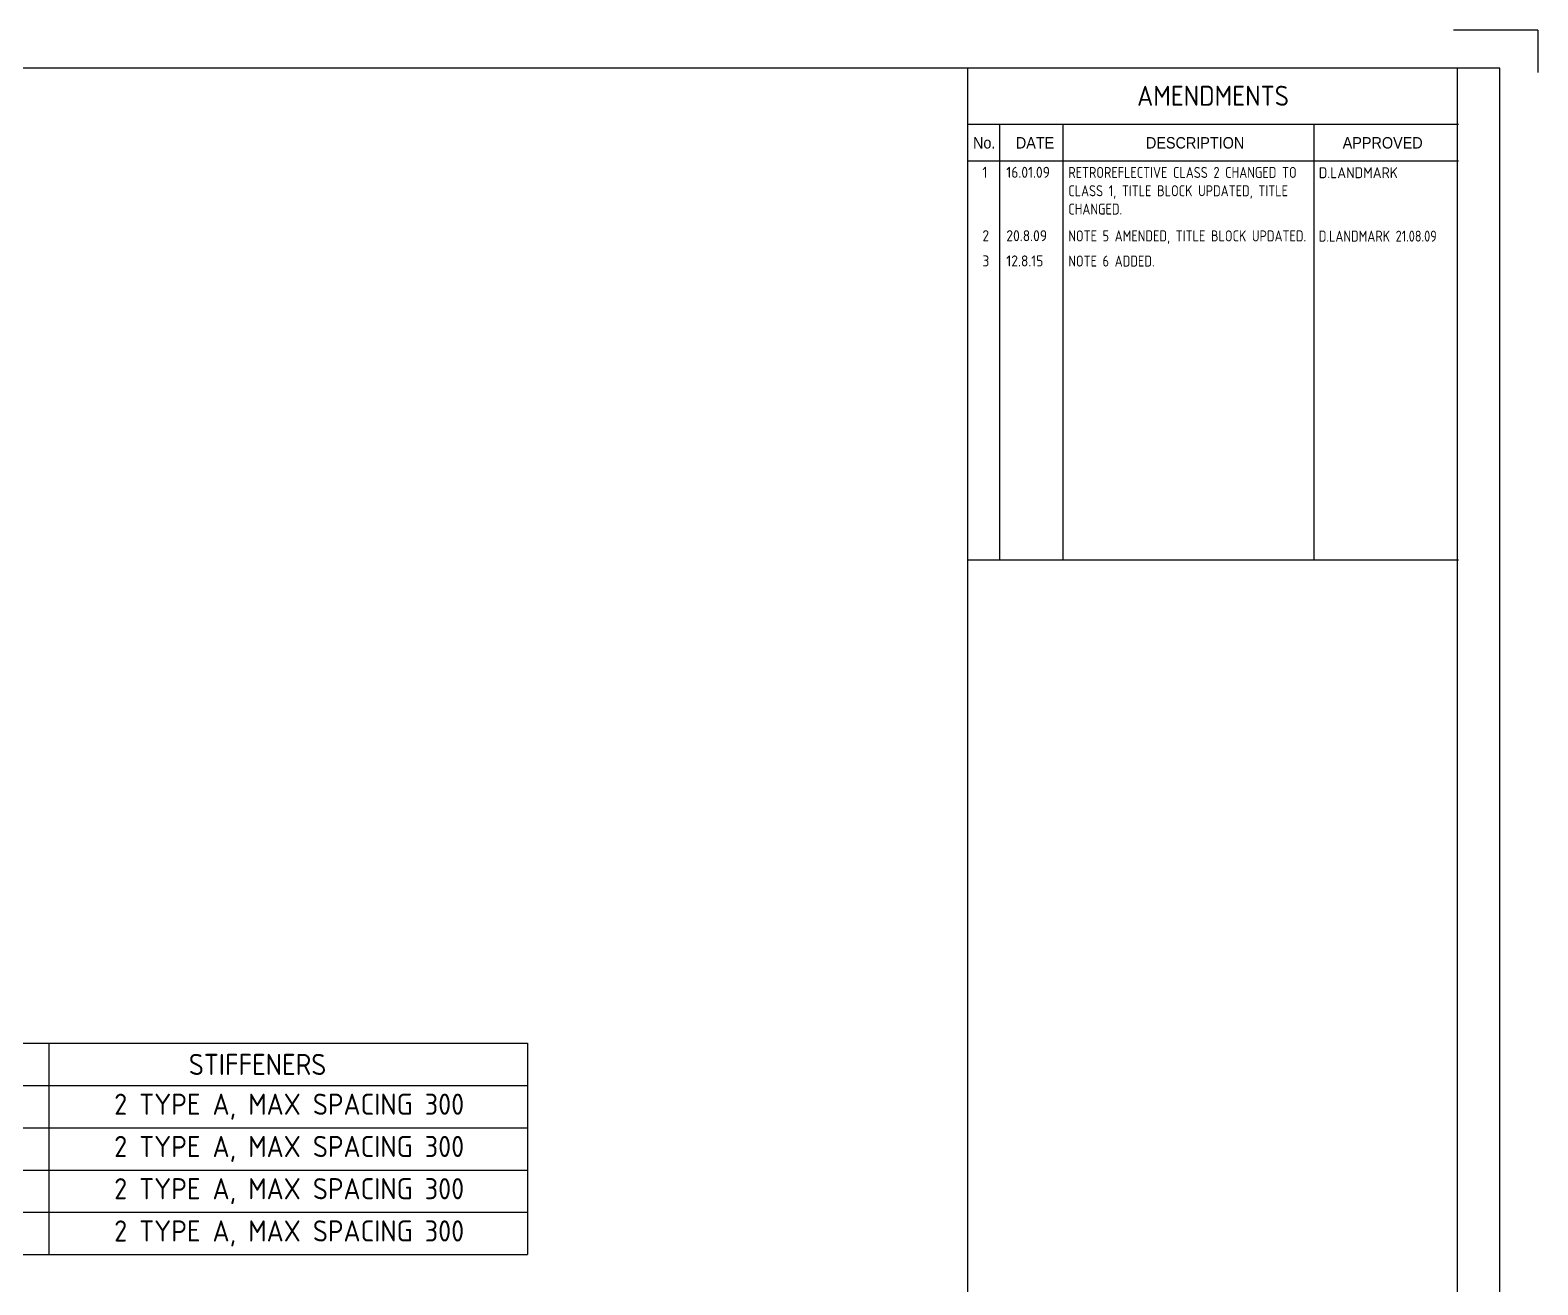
# Model space of a CAD drawing. Extents: x 0 to 420, y 0 to 297.
# Drawn here: x 241.5 to 420, y 148.5 to 297 of the extents above; entities that cross this region are included whole.
import ezdxf
from ezdxf.enums import TextEntityAlignment as Align

# ---------------------------------------------------------------- set-up
doc = ezdxf.new("R2010")
doc.units = 0
doc.header["$LTSCALE"] = 12
doc.header["$MEASUREMENT"] = 0
for name, color, linetype in [('L25', 1, 'CONTINUOUS'), ('L35', 3, 'CONTINUOUS'), ('T25', 1, 'CONTINUOUS'), ('TBLK18', 4, 'CONTINUOUS'), ('TBLK25', 1, 'CONTINUOUS'), ('TBLK35', 3, 'CONTINUOUS'), ('TBLK50', 7, 'CONTINUOUS')]:
    doc.layers.add(name, color=color, linetype=linetype)
doc.styles.add('HELVL', font='helvl.shx')
doc.styles.add('ISO', font='isocp2.shx')

# ---------------------------------------------------------------- blocks, each defined once
blk = doc.blocks.new('A3BBLK')
at = {"layer": 'TBLK25'}
for q in [(410, 297), (420, 292)]:
    blk.add_line((420, 297), q, dxfattribs=at)
at = {"layer": 'TBLK50'}
for p, q in [((415.5, 292.5), (13, 292.5)), ((352.5, 4.5), (352.5, 292.5)), ((415.5, 4.5), (415.5, 292.5))]:
    blk.add_line(p, q, dxfattribs=at)

msp = doc.modelspace()

# ---------------------------------------------------------------- linework, layer by layer
at = {"layer": 'L35'}
for p, q in [((40.73, 177.09), (300.37, 177.09)), ((243.69, 177.09), (243.69, 152.09)), ((300.37, 177.09), (300.37, 152.09)), ((40.73, 172.09), (300.37, 172.09)), ((40.73, 167.09), (300.37, 167.09)), ((40.73, 162.09), (300.37, 162.09)), ((40.73, 157.09), (300.37, 157.09)), ((40.73, 152.09), (300.37, 152.09))]:
    msp.add_line(p, q, dxfattribs=at)
at = {"layer": 'TBLK25'}
for p, q in [((410.59, 285.82), (352.5, 285.82)), ((356.3, 234.28), (356.3, 285.82)), ((363.8, 234.28), (363.8, 285.82)), ((393.5, 234.28), (393.5, 285.82)), ((410.59, 281.49), (352.5, 281.49)), ((410.59, 234.28), (352.5, 234.28))]:
    msp.add_line(p, q, dxfattribs=at)
at = {"layer": 'TBLK35'}
msp.add_line((410.5, 57), (410.5, 292.5), dxfattribs=at)

# ---------------------------------------------------------------- block references
at = {"layer": 'L25'}
msp.add_blockref('A3BBLK', (0, 0), dxfattribs=at)

# ---------------------------------------------------------------- texts
at = {"layer": 'T25', "style": 'ISO'}
for s, p in [('STIFFENERS', (268.42, 174.59)), ('2 TYPE A, MAX SPACING 300', (272.16, 169.59)), ('2 TYPE A, MAX SPACING 300', (272.16, 164.59)), ('2 TYPE A, MAX SPACING 300', (272.16, 159.59)), ('2 TYPE A, MAX SPACING 300', (272.16, 154.59))]:
    msp.add_text(s, height=2.5, dxfattribs=at).set_placement(p, align=Align.MIDDLE)
at = {"layer": 'TBLK18', "style": 'HELVL', "width": 0.9}
for s, height, p in [('No.', 1.355, (354.45, 282.99)), ('DATE', 1.355, (360.47, 282.99)), ('DESCRIPTION', 1.3546, (379.42, 282.99)), ('APPROVED', 1.355, (401.63, 282.99))]:
    msp.add_text(s, height=height, dxfattribs=at).set_placement(p, align=Align.CENTER)
at = {"layer": 'TBLK18', "style": 'ISO'}
for s, p in [('1', (354.24, 279.53)), ('16.01.09', (357.07, 279.53)), ('D.LANDMARK', (394.06, 279.48)), ('2', (354.24, 272.02)), ('20.8.09', (357.07, 272.02)), ('3', (354.24, 269.04)), ('12.8.15', (357.07, 269.04))]:
    msp.add_text(s, height=1.3, dxfattribs=at).set_placement(p)
at = {"layer": 'TBLK18', "style": 'ISO', "width": 0.9}
msp.add_text('D.LANDMARK 21.08.09', height=1.3, dxfattribs=at).set_placement((394.06, 271.97))
at = {"layer": 'TBLK18', "char_height": 1.3, "attachment_point": 1, "style": 'ISO'}
for s, width, insert in [('{\\W0.9;RETROREFLECTIVE CLASS 2 CHANGED TO CLASS 1, TITLE BLOCK UPDATED, TITLE CHANGED.}', 28.7657, (364.41, 280.81)), ('{\\W0.9;NOTE 5 AMENDED, TITLE BLOCK UPDATED.}', 28.6641, (364.41, 273.3)), ('{\\W0.9;NOTE 6 ADDED.}', 28.6641, (364.41, 270.32))]:
    msp.add_mtext_dynamic_manual_height_columns(s, width=width, gutter_width=15, heights=[0], dxfattribs=dict(at, insert=insert))
at = {"layer": 'TBLK25', "style": 'ISO'}
msp.add_text('AMENDMENTS', height=2.371, dxfattribs=at).set_placement((381.54, 288.05), align=Align.CENTER)

doc.saveas('drawing.dxf')
